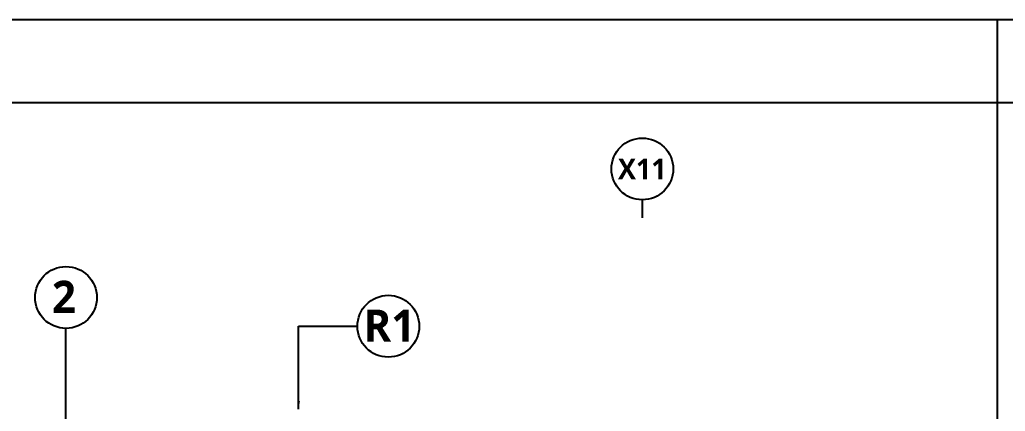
# Model space of a CAD drawing. Header units: millimetres. Extents: x 2370 to 266135, y -585395 to 33485.
# Drawn here: x 148152 to 164315, y 25631 to 32061 of the extents above; entities that cross this region are included whole.
import ezdxf
from ezdxf.enums import TextEntityAlignment as Align

# ---------------------------------------------------------------- set-up
doc = ezdxf.new("R2010")
doc.units = ezdxf.units.MM
for name, color, linetype in [('0글씨', 3, 'Continuous'), ('15', 15, 'Continuous'), ('A-ANNO-TEXT1', 7, 'Continuous'), ('A-ST-AXIS-BUB', 7, 'Continuous')]:
    doc.layers.add(name, color=color, linetype=linetype)
doc.layers.add('문자_1', color=7, linetype='Continuous', lineweight=25)
doc.styles.add('SH_진천_나눔', font='')
doc.styles.get("Standard").update_dxf_attribs({"font": 'NanumGothicBold.ttf'})
doc.styles.get('SH_진천_나눔').set_extended_font_data('NanumGothic', bold=True)
doc.dimstyles.new('DIM-A-002-단면', dxfattribs={"dimscale": 330, "dimtxt": 1, "dimasz": 0.4, "dimexe": 0.2, "dimexo": 0.3, "dimgap": 0.4, "dimtad": 1, "dimdec": 0, "dimtxsty": 'Standard', "dimcen": 0, "dimclrd": 15, "dimclre": 15, "dimclrt": 3, "dimadec": 0, "dimazin": 0, "dimtfac": 1, "dimtmove": 0, "dimatfit": 3, "dimfxl": 1, "dimarcsym": 0})

# ---------------------------------------------------------------- blocks, each defined once
blk = doc.blocks.new('A-ST-AXIS-BUB-1')
at = {"layer": 'A-ST-AXIS-BUB'}
blk.add_line((0, 350), (0, 0), dxfattribs=at)
blk.add_circle((0, 950), 600, dxfattribs=at)

msp = doc.modelspace()

# ---------------------------------------------------------------- linework, layer by layer
for p, q in [((164180.9, 32060.6), (164180.9, -7179.1)), ((138646.8, 30700.6), (189715, 30700.6))]:
    msp.add_line(p, q)
at = {"ltscale": 600}
msp.add_lwpolyline([(189715, 32060.6), (138646.8, 32060.6)], dxfattribs=at)
at = {"layer": '문자_1'}
for centre in [(148911.2, 27499.7), (154196.9, 27028)]:
    msp.add_circle(centre, 507.2, dxfattribs=at)

# ---------------------------------------------------------------- block references
at = {"layer": 'A-ST-AXIS-BUB', "xscale": 0.8450000000000002, "yscale": 0.8450000000000002, "zscale": 0.8450000000000002}
msp.add_blockref('A-ST-AXIS-BUB-1', (158362.6, 28807.8), dxfattribs=at)

# ---------------------------------------------------------------- texts
at = {"layer": 'A-ANNO-TEXT1', "style": 'SH_진천_나눔'}
msp.add_text('X11', height=338, dxfattribs=at).set_placement((158362.6, 29610.6), align=Align.MIDDLE_CENTER)
at = {"layer": '문자_1', "style": 'SH_진천_나눔'}
for s, height, p in [('2', 529.5, (148679.8, 27244.7)), ('R1', 529.47, (153790.5, 26773))]:
    msp.add_text(s, height=height, dxfattribs=at).set_placement(p)

# ---------------------------------------------------------------- leaders
at = {"layer": '0글씨'}
msp.add_leader([(152725.8, 25667.4), (152725.8, 27028), (153689.6, 27028)], dimstyle='DIM-A-002-단면', dxfattribs=at)
at = {"layer": '15'}
msp.add_leader([(148911.2, 24523.8), (148911.2, 26992.5)], dimstyle='DIM-A-002-단면', dxfattribs=at)

doc.saveas('drawing.dxf')
